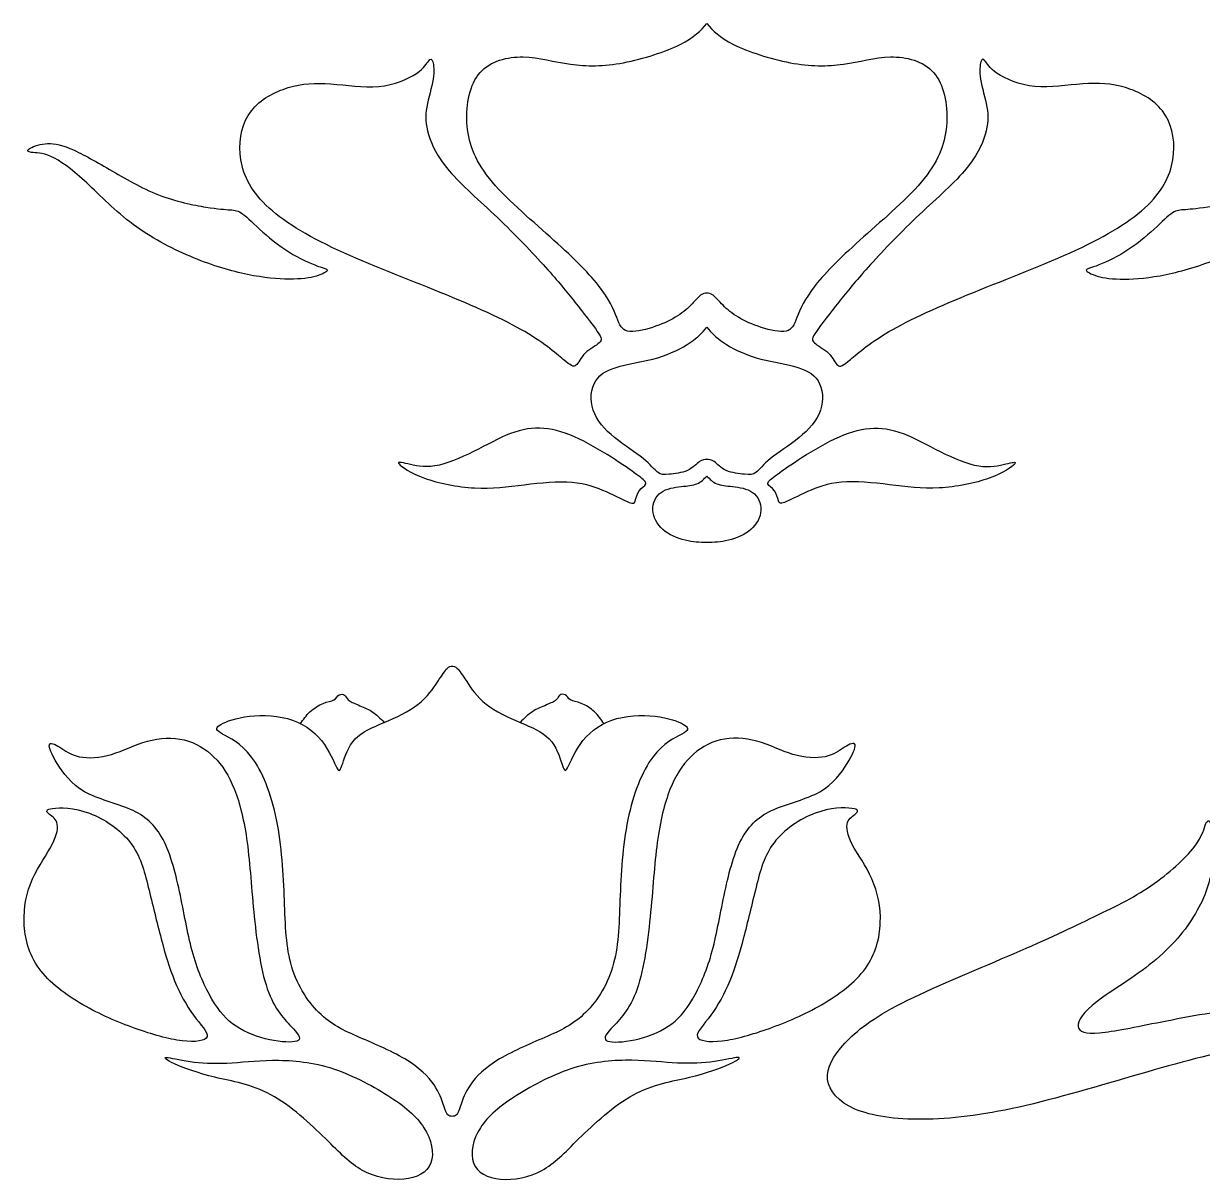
# Model space of a CAD drawing. Header units: millimetres. Extents: x -100 to 100, y -108 to 99.
# Drawn here: x -99.78 to -56.93, y -99.52 to -57.48 of the extents above; entities that cross this region are included whole.
import ezdxf

# ---------------------------------------------------------------- set-up
doc = ezdxf.new("R2010")
doc.units = ezdxf.units.MM
doc.header["$MEASUREMENT"] = 0

msp = doc.modelspace()

# ---------------------------------------------------------------- linework, layer by layer
at = {"color": 5, "linetype": 'ByBlock', "lineweight": -2}
for points, knots in [([(-74.945, -67.273), (-75.012, -67.275), (-75.079, -67.277), (-75.171, -67.351), (-75.264, -67.424), (-75.383, -67.57), (-75.532, -67.718), (-75.681, -67.865), (-75.861, -68.014), (-76.091, -68.153), (-76.322, -68.291), (-76.602, -68.418), (-77.247, -68.624), (-77.611, -68.703), (-77.826, -68.657), (-78.041, -68.611), (-78.107, -68.44), (-78.221, -68.159), (-78.335, -67.878), (-78.497, -67.488), (-78.885, -66.995), (-79.274, -66.501), (-79.888, -65.905), (-81.397, -64.558), (-82.291, -63.808), (-82.848, -63.108), (-83.405, -62.409), (-83.625, -61.76), (-83.664, -61.08), (-83.704, -60.4), (-83.563, -59.689), (-83.186, -59.259), (-82.809, -58.83), (-82.195, -58.681), (-81.616, -58.691), (-81.037, -58.702), (-80.493, -58.874), (-79.907, -58.957), (-79.322, -59.04), (-78.695, -59.036), (-77.973, -58.9), (-77.252, -58.764), (-76.436, -58.496), (-75.915, -58.238), (-75.395, -57.979), (-75.17, -57.729), (-74.945, -57.479)], [1, 1, 1, 1, 1.117647, 1.117647, 1.117647, 1.176471, 1.176471, 1.176471, 1.235294, 1.235294, 1.235294, 1.294118, 1.294118, 1.352941, 1.352941, 1.352941, 1.411765, 1.411765, 1.411765, 1.470588, 1.470588, 1.470588, 1.529412, 1.529412, 1.588235, 1.588235, 1.588235, 1.647059, 1.647059, 1.647059, 1.705882, 1.705882, 1.705882, 1.764706, 1.764706, 1.764706, 1.823529, 1.823529, 1.823529, 1.882353, 1.882353, 1.882353, 1.941176, 1.941176, 1.941176, 2, 2, 2, 2]), ([(-74.945, -57.479), (-74.719, -57.729), (-74.494, -57.979), (-73.974, -58.238), (-73.453, -58.496), (-72.638, -58.764), (-71.916, -58.9), (-71.195, -59.036), (-70.567, -59.04), (-69.982, -58.957), (-69.396, -58.874), (-68.852, -58.702), (-68.273, -58.691), (-67.694, -58.681), (-67.08, -58.83), (-66.703, -59.259), (-66.326, -59.689), (-66.185, -60.4), (-66.225, -61.08), (-66.264, -61.76), (-66.484, -62.409), (-67.041, -63.108), (-67.598, -63.808), (-68.493, -64.558), (-69.247, -65.231), (-70.001, -65.905), (-70.616, -66.501), (-71.392, -67.488), (-71.554, -67.878), (-71.668, -68.159), (-71.782, -68.44), (-71.848, -68.611), (-72.063, -68.657), (-72.278, -68.703), (-72.642, -68.624), (-73.287, -68.418), (-73.568, -68.291), (-73.798, -68.153), (-74.028, -68.014), (-74.208, -67.865), (-74.357, -67.718), (-74.506, -67.57), (-74.625, -67.424), (-74.718, -67.351), (-74.811, -67.277), (-74.878, -67.275), (-74.945, -67.273)], [0, 0, 0, 0, 0.058824, 0.058824, 0.058824, 0.117647, 0.117647, 0.117647, 0.176471, 0.176471, 0.176471, 0.235294, 0.235294, 0.235294, 0.294118, 0.294118, 0.294118, 0.352941, 0.352941, 0.352941, 0.411765, 0.411765, 0.411765, 0.470588, 0.470588, 0.470588, 0.529412, 0.529412, 0.588235, 0.588235, 0.588235, 0.647059, 0.647059, 0.647059, 0.705882, 0.705882, 0.764706, 0.764706, 0.764706, 0.823529, 0.823529, 0.823529, 0.882353, 0.882353, 0.882353, 1, 1, 1, 1]), ([(-80.808, -66.333), (-81.273, -65.818), (-81.909, -65.151), (-82.558, -64.532), (-83.207, -63.914), (-83.87, -63.344), (-84.306, -62.835), (-84.743, -62.326), (-84.953, -61.879), (-85.063, -61.51), (-85.173, -61.142), (-85.181, -60.852), (-85.124, -60.517), (-85.067, -60.181), (-84.944, -59.8), (-84.896, -59.499), (-84.848, -59.199), (-84.874, -58.979), (-84.909, -58.865), (-84.944, -58.751), (-84.988, -58.742), (-85.054, -58.828), (-85.12, -58.913), (-85.208, -59.093), (-85.8, -59.493), (-86.304, -59.712), (-86.868, -59.767), (-87.431, -59.821), (-88.054, -59.712), (-88.611, -59.67), (-89.168, -59.628), (-89.66, -59.655), (-90.162, -59.806), (-90.664, -59.957), (-91.177, -60.234), (-91.502, -60.653), (-91.826, -61.072), (-91.962, -61.633), (-91.912, -62.214), (-91.862, -62.795), (-91.625, -63.396), (-90.533, -64.541), (-89.677, -65.085), (-88.572, -65.613), (-87.467, -66.142), (-86.111, -66.655), (-84.87, -67.155), (-83.629, -67.655), (-82.501, -68.142), (-81.705, -68.592), (-80.909, -69.041), (-80.444, -69.454), (-80.165, -69.686), (-79.885, -69.919), (-79.791, -69.971), (-79.702, -69.897), (-79.613, -69.822), (-79.53, -69.621), (-79.368, -69.46), (-79.207, -69.3), (-78.968, -69.182), (-78.855, -69.085), (-78.742, -68.989), (-78.755, -68.914), (-78.926, -68.666), (-79.098, -68.419), (-79.427, -67.997), (-79.738, -67.605), (-80.049, -67.212), (-80.343, -66.848), (-80.808, -66.333)], [0, 0, 0, 0, 0.04, 0.04, 0.04, 0.08, 0.08, 0.08, 0.12, 0.12, 0.12, 0.16, 0.16, 0.16, 0.2, 0.2, 0.2, 0.24, 0.24, 0.24, 0.28, 0.28, 0.28, 0.32, 0.32, 0.36, 0.36, 0.36, 0.4, 0.4, 0.4, 0.44, 0.44, 0.44, 0.48, 0.48, 0.48, 0.52, 0.52, 0.52, 0.56, 0.56, 0.6, 0.6, 0.6, 0.64, 0.64, 0.64, 0.68, 0.68, 0.68, 0.72, 0.72, 0.72, 0.76, 0.76, 0.76, 0.8, 0.8, 0.8, 0.84, 0.84, 0.84, 0.88, 0.88, 0.88, 0.92, 0.92, 0.92, 1, 1, 1, 1]), ([(-69.081, -66.333), (-68.616, -65.818), (-67.98, -65.151), (-67.331, -64.532), (-66.682, -63.914), (-66.019, -63.344), (-65.146, -62.326), (-64.936, -61.879), (-64.826, -61.51), (-64.717, -61.142), (-64.708, -60.852), (-64.765, -60.517), (-64.822, -60.181), (-64.945, -59.8), (-64.993, -59.499), (-65.041, -59.199), (-65.015, -58.979), (-64.98, -58.865), (-64.945, -58.751), (-64.901, -58.742), (-64.835, -58.828), (-64.769, -58.913), (-64.682, -59.093), (-64.385, -59.293), (-64.089, -59.493), (-63.585, -59.712), (-63.021, -59.767), (-62.458, -59.821), (-61.835, -59.712), (-61.278, -59.67), (-60.721, -59.628), (-60.229, -59.655), (-59.727, -59.806), (-59.225, -59.957), (-58.712, -60.234), (-58.387, -60.653), (-58.063, -61.072), (-57.927, -61.633), (-57.977, -62.214), (-58.028, -62.795), (-58.264, -63.396), (-58.81, -63.969), (-59.357, -64.541), (-60.212, -65.085), (-61.317, -65.613), (-62.423, -66.142), (-63.778, -66.655), (-65.019, -67.155), (-66.261, -67.655), (-67.388, -68.142), (-68.184, -68.592), (-68.98, -69.041), (-69.445, -69.454), (-69.725, -69.686), (-70.004, -69.919), (-70.099, -69.971), (-70.187, -69.897), (-70.276, -69.822), (-70.36, -69.621), (-70.521, -69.46), (-70.682, -69.3), (-70.921, -69.182), (-71.034, -69.085), (-71.147, -68.989), (-71.134, -68.914), (-70.963, -68.666), (-70.792, -68.419), (-70.463, -67.997), (-70.151, -67.605), (-69.84, -67.212), (-69.546, -66.848), (-69.081, -66.333)], [0, 0, 0, 0, 0.04, 0.04, 0.04, 0.08, 0.08, 0.12, 0.12, 0.12, 0.16, 0.16, 0.16, 0.2, 0.2, 0.2, 0.24, 0.24, 0.24, 0.28, 0.28, 0.28, 0.32, 0.32, 0.32, 0.36, 0.36, 0.36, 0.4, 0.4, 0.4, 0.44, 0.44, 0.44, 0.48, 0.48, 0.48, 0.52, 0.52, 0.52, 0.56, 0.56, 0.56, 0.6, 0.6, 0.6, 0.64, 0.64, 0.64, 0.68, 0.68, 0.68, 0.72, 0.72, 0.72, 0.76, 0.76, 0.76, 0.8, 0.8, 0.8, 0.84, 0.84, 0.84, 0.88, 0.88, 0.88, 0.92, 0.92, 0.92, 1, 1, 1, 1]), ([(-93.153, -64.149), (-93.603, -64.076), (-94.252, -63.945), (-94.877, -63.701), (-95.502, -63.458), (-96.103, -63.102), (-96.656, -62.782), (-97.208, -62.462), (-97.713, -62.177), (-98.099, -62.017), (-98.485, -61.857), (-98.752, -61.822), (-99.002, -61.848), (-99.252, -61.874), (-99.485, -61.962), (-99.579, -62.03), (-99.673, -62.098), (-99.63, -62.146), (-99.489, -62.164), (-99.349, -62.181), (-99.112, -62.168), (-98.787, -62.311), (-98.463, -62.453), (-98.051, -62.752), (-97.572, -63.188), (-97.094, -63.624), (-96.55, -64.199), (-95.919, -64.686), (-95.287, -65.173), (-94.568, -65.572), (-93.864, -65.881), (-93.16, -66.19), (-92.471, -66.41), (-91.862, -66.55), (-91.252, -66.69), (-90.721, -66.752), (-90.28, -66.765), (-89.84, -66.778), (-89.489, -66.743), (-89.228, -66.679), (-88.967, -66.616), (-88.796, -66.524), (-88.747, -66.471), (-88.699, -66.418), (-88.774, -66.405), (-89.002, -66.324), (-89.23, -66.243), (-89.611, -66.094), (-90.383, -65.638), (-90.774, -65.331), (-91.087, -65.054), (-91.401, -64.778), (-91.638, -64.532), (-91.811, -64.403), (-91.984, -64.274), (-92.094, -64.26), (-92.274, -64.247), (-92.454, -64.234), (-92.704, -64.221), (-93.153, -64.149)], [0, 0, 0, 0, 0.047619, 0.047619, 0.047619, 0.095238, 0.095238, 0.095238, 0.142857, 0.142857, 0.142857, 0.190476, 0.190476, 0.190476, 0.238095, 0.238095, 0.238095, 0.285714, 0.285714, 0.285714, 0.333333, 0.333333, 0.333333, 0.380952, 0.380952, 0.380952, 0.428571, 0.428571, 0.428571, 0.47619, 0.47619, 0.47619, 0.52381, 0.52381, 0.52381, 0.571429, 0.571429, 0.571429, 0.619048, 0.619048, 0.619048, 0.666667, 0.666667, 0.666667, 0.714286, 0.714286, 0.714286, 0.761905, 0.761905, 0.809524, 0.809524, 0.809524, 0.857143, 0.857143, 0.857143, 0.904762, 0.904762, 0.904762, 1, 1, 1, 1]), ([(-56.736, -64.149), (-56.286, -64.076), (-55.637, -63.945), (-55.012, -63.701), (-54.387, -63.458), (-53.786, -63.102), (-53.233, -62.782), (-52.681, -62.462), (-52.176, -62.177), (-51.79, -62.017), (-51.404, -61.857), (-51.137, -61.822), (-50.887, -61.848), (-50.637, -61.874), (-50.404, -61.962), (-50.31, -62.03), (-50.216, -62.098), (-50.26, -62.146), (-50.4, -62.164), (-50.54, -62.181), (-50.777, -62.168), (-51.102, -62.311), (-51.426, -62.453), (-51.839, -62.752), (-52.317, -63.188), (-52.795, -63.624), (-53.339, -64.199), (-53.97, -64.686), (-54.602, -65.173), (-55.321, -65.572), (-56.025, -65.881), (-56.729, -66.19), (-57.418, -66.41), (-58.028, -66.55), (-58.637, -66.69), (-59.168, -66.752), (-59.609, -66.765), (-60.05, -66.778), (-60.401, -66.743), (-60.662, -66.679), (-60.923, -66.616), (-61.094, -66.524), (-61.142, -66.471), (-61.19, -66.418), (-61.116, -66.405), (-60.887, -66.324), (-60.659, -66.243), (-60.278, -66.094), (-59.506, -65.638), (-59.115, -65.331), (-58.802, -65.054), (-58.488, -64.778), (-58.251, -64.532), (-58.078, -64.403), (-57.905, -64.274), (-57.795, -64.26), (-57.615, -64.247), (-57.435, -64.234), (-57.185, -64.221), (-56.736, -64.149)], [0, 0, 0, 0, 0.047619, 0.047619, 0.047619, 0.095238, 0.095238, 0.095238, 0.142857, 0.142857, 0.142857, 0.190476, 0.190476, 0.190476, 0.238095, 0.238095, 0.238095, 0.285714, 0.285714, 0.285714, 0.333333, 0.333333, 0.333333, 0.380952, 0.380952, 0.380952, 0.428571, 0.428571, 0.428571, 0.47619, 0.47619, 0.47619, 0.52381, 0.52381, 0.52381, 0.571429, 0.571429, 0.571429, 0.619048, 0.619048, 0.619048, 0.666667, 0.666667, 0.666667, 0.714286, 0.714286, 0.714286, 0.761905, 0.761905, 0.809524, 0.809524, 0.809524, 0.857143, 0.857143, 0.857143, 0.904762, 0.904762, 0.904762, 1, 1, 1, 1]), ([(-74.945, -73.327), (-75.026, -73.325), (-75.108, -73.322), (-75.213, -73.399), (-75.318, -73.475), (-75.448, -73.63), (-75.65, -73.721), (-75.852, -73.813), (-76.128, -73.841), (-76.318, -73.858), (-76.509, -73.875), (-76.616, -73.881), (-76.735, -73.788), (-76.854, -73.695), (-76.985, -73.504), (-77.257, -73.285), (-77.529, -73.066), (-77.941, -72.818), (-78.297, -72.526), (-78.652, -72.235), (-78.95, -71.899), (-79.078, -71.526), (-79.205, -71.153), (-79.161, -70.743), (-78.985, -70.465), (-78.81, -70.186), (-78.503, -70.039), (-78.099, -69.933), (-77.696, -69.827), (-77.196, -69.761), (-76.732, -69.622), (-76.268, -69.482), (-75.84, -69.27), (-75.549, -69.073), (-75.257, -68.877), (-75.101, -68.697), (-74.945, -68.517)], [1, 1, 1, 1, 1.153846, 1.153846, 1.153846, 1.230769, 1.230769, 1.230769, 1.307692, 1.307692, 1.307692, 1.384615, 1.384615, 1.384615, 1.461538, 1.461538, 1.461538, 1.538462, 1.538462, 1.538462, 1.615385, 1.615385, 1.615385, 1.692308, 1.692308, 1.692308, 1.769231, 1.769231, 1.769231, 1.846154, 1.846154, 1.846154, 1.923077, 1.923077, 1.923077, 2, 2, 2, 2]), ([(-74.945, -68.517), (-74.788, -68.697), (-74.632, -68.877), (-74.341, -69.073), (-74.049, -69.27), (-73.621, -69.482), (-73.157, -69.622), (-72.693, -69.761), (-72.193, -69.827), (-71.79, -69.933), (-71.386, -70.039), (-71.079, -70.186), (-70.904, -70.465), (-70.728, -70.743), (-70.684, -71.153), (-70.812, -71.526), (-70.939, -71.899), (-71.237, -72.235), (-71.592, -72.526), (-71.948, -72.818), (-72.36, -73.066), (-72.632, -73.285), (-72.904, -73.504), (-73.035, -73.695), (-73.154, -73.788), (-73.273, -73.881), (-73.38, -73.875), (-73.571, -73.858), (-73.762, -73.841), (-74.037, -73.813), (-74.441, -73.63), (-74.571, -73.475), (-74.676, -73.399), (-74.782, -73.322), (-74.863, -73.325), (-74.945, -73.327)], [0, 0, 0, 0, 0.076923, 0.076923, 0.076923, 0.153846, 0.153846, 0.153846, 0.230769, 0.230769, 0.230769, 0.307692, 0.307692, 0.307692, 0.384615, 0.384615, 0.384615, 0.461538, 0.461538, 0.461538, 0.538462, 0.538462, 0.538462, 0.615385, 0.615385, 0.615385, 0.692308, 0.692308, 0.692308, 0.769231, 0.769231, 0.846154, 0.846154, 0.846154, 1, 1, 1, 1]), ([(-78.266, -73.336), (-78.647, -73.088), (-79.139, -72.789), (-79.593, -72.575), (-80.047, -72.36), (-80.463, -72.228), (-80.867, -72.193), (-81.27, -72.158), (-81.661, -72.219), (-82.08, -72.379), (-82.498, -72.539), (-82.946, -72.798), (-83.424, -73.035), (-83.902, -73.272), (-84.411, -73.487), (-84.828, -73.555), (-85.244, -73.623), (-85.569, -73.544), (-85.812, -73.485)], [1, 1, 1, 1, 1.0526316, 1.0526316, 1.0526316, 1.1052632, 1.1052632, 1.1052632, 1.1578947, 1.1578947, 1.1578947, 1.2105263, 1.2105263, 1.2105263, 1.2631579, 1.2631579, 1.2631579, 1.3157895, 1.3157895, 1.3157895, 1.3157895]), ([(-71.623, -73.336), (-71.242, -73.088), (-70.75, -72.789), (-70.297, -72.575), (-69.843, -72.36), (-69.426, -72.228), (-69.022, -72.193), (-68.619, -72.158), (-68.228, -72.219), (-67.809, -72.379), (-67.391, -72.539), (-66.943, -72.798), (-66.465, -73.035), (-65.987, -73.272), (-65.478, -73.487), (-65.062, -73.555), (-64.645, -73.623), (-64.32, -73.544), (-64.077, -73.485)], [1, 1, 1, 1, 1.0526316, 1.0526316, 1.0526316, 1.1052632, 1.1052632, 1.1052632, 1.1578947, 1.1578947, 1.1578947, 1.2105263, 1.2105263, 1.2105263, 1.2631579, 1.2631579, 1.2631579, 1.3157895, 1.3157895, 1.3157895, 1.3157895]), ([(-85.812, -73.485), (-86.056, -73.425), (-86.218, -73.386), (-86.135, -73.482), (-86.051, -73.579), (-85.722, -73.811), (-84.705, -74.184), (-84.016, -74.325), (-83.387, -74.355), (-82.757, -74.386), (-82.187, -74.307), (-81.584, -74.237), (-80.981, -74.167), (-80.345, -74.105), (-79.838, -74.147), (-79.332, -74.189), (-78.954, -74.333), (-78.607, -74.49), (-78.259, -74.646), (-77.941, -74.814), (-77.599, -74.949), (-77.575, -74.916), (-77.518, -74.725), (-77.485, -74.567), (-77.401, -74.456), (-77.317, -74.345), (-77.182, -74.282), (-77.164, -74.21), (-77.145, -74.138), (-77.243, -74.058), (-77.427, -73.919), (-77.612, -73.781), (-77.884, -73.583), (-78.266, -73.336)], [0.3157895, 0.3157895, 0.3157895, 0.3157895, 0.3684211, 0.3684211, 0.3684211, 0.4210526, 0.4210526, 0.4736842, 0.4736842, 0.4736842, 0.5263158, 0.5263158, 0.5263158, 0.5789474, 0.5789474, 0.5789474, 0.6315789, 0.6315789, 0.6315789, 0.6842105, 0.6842105, 0.7368421, 0.7368421, 0.7894737, 0.7894737, 0.7894737, 0.8421053, 0.8421053, 0.8421053, 0.8947368, 0.8947368, 0.8947368, 1, 1, 1, 1]), ([(-64.077, -73.485), (-63.833, -73.425), (-63.671, -73.386), (-63.754, -73.482), (-63.838, -73.579), (-64.167, -73.811), (-64.676, -73.998), (-65.184, -74.184), (-65.873, -74.325), (-66.502, -74.355), (-67.132, -74.386), (-67.702, -74.307), (-68.305, -74.237), (-68.908, -74.167), (-69.544, -74.105), (-70.051, -74.147), (-70.557, -74.189), (-70.935, -74.333), (-71.63, -74.646), (-71.948, -74.814), (-72.119, -74.881), (-72.29, -74.949), (-72.314, -74.916), (-72.343, -74.82), (-72.371, -74.725), (-72.404, -74.567), (-72.488, -74.456), (-72.572, -74.345), (-72.707, -74.282), (-72.744, -74.138), (-72.646, -74.058), (-72.462, -73.919), (-72.277, -73.781), (-72.005, -73.583), (-71.623, -73.336)], [0.3157895, 0.3157895, 0.3157895, 0.3157895, 0.3684211, 0.3684211, 0.3684211, 0.4210526, 0.4210526, 0.4210526, 0.4736842, 0.4736842, 0.4736842, 0.5263158, 0.5263158, 0.5263158, 0.5789474, 0.5789474, 0.5789474, 0.6315789, 0.6315789, 0.6842105, 0.6842105, 0.6842105, 0.7368421, 0.7368421, 0.7368421, 0.7894737, 0.7894737, 0.7894737, 0.8421053, 0.8421053, 0.8947368, 0.8947368, 0.8947368, 1, 1, 1, 1]), ([(-74.945, -76.34), (-75.197, -76.334), (-75.45, -76.327), (-75.731, -76.259), (-76.011, -76.191), (-76.321, -76.062), (-76.542, -75.868), (-76.764, -75.674), (-76.897, -75.415), (-76.919, -74.908), (-76.808, -74.66), (-76.608, -74.517), (-76.408, -74.373), (-76.121, -74.334), (-75.882, -74.306), (-75.643, -74.279), (-75.452, -74.263), (-75.156, -74.141), (-75.05, -74.033), (-74.945, -73.926)], [1, 1, 1, 1, 1.25, 1.25, 1.25, 1.375, 1.375, 1.375, 1.5, 1.5, 1.625, 1.625, 1.625, 1.75, 1.75, 1.75, 1.875, 1.875, 2, 2, 2, 2]), ([(-74.945, -73.926), (-74.839, -74.033), (-74.733, -74.141), (-74.437, -74.263), (-74.246, -74.279), (-74.007, -74.306), (-73.768, -74.334), (-73.481, -74.373), (-73.281, -74.517), (-73.082, -74.66), (-72.97, -74.908), (-72.981, -75.161), (-72.992, -75.415), (-73.125, -75.674), (-73.347, -75.868), (-73.568, -76.062), (-73.878, -76.191), (-74.159, -76.259), (-74.439, -76.327), (-74.692, -76.334), (-74.945, -76.34)], [0, 0, 0, 0, 0.125, 0.125, 0.25, 0.25, 0.25, 0.375, 0.375, 0.375, 0.5, 0.5, 0.5, 0.625, 0.625, 0.625, 0.75, 0.75, 0.75, 1, 1, 1, 1]), ([(-84.201, -97.195), (-84.254, -97.193), (-84.306, -97.19), (-84.357, -97.137), (-84.407, -97.083), (-84.455, -96.978), (-84.508, -96.815), (-84.561, -96.653), (-84.618, -96.434), (-84.791, -96.155), (-84.964, -95.877), (-85.254, -95.539), (-85.734, -95.225), (-86.214, -94.912), (-86.885, -94.622), (-87.462, -94.372), (-88.039, -94.122), (-88.521, -93.912), (-88.967, -93.499), (-89.412, -93.087), (-89.82, -92.473), (-90.032, -91.767), (-90.245, -91.061), (-90.263, -90.262), (-90.3, -89.335), (-90.337, -88.407), (-90.394, -87.35), (-90.587, -86.409), (-90.78, -85.468), (-91.109, -84.643), (-91.493, -84.135), (-91.877, -83.626), (-92.315, -83.433), (-92.55, -83.301), (-92.785, -83.17), (-92.816, -83.099), (-92.671, -82.994), (-92.526, -82.889), (-92.206, -82.749), (-91.294, -82.604), (-90.701, -82.599), (-90.19, -82.74), (-89.679, -82.88), (-89.249, -83.165), (-88.952, -83.535), (-88.655, -83.904), (-88.491, -84.358), (-88.392, -84.534), (-88.293, -84.709), (-88.26, -84.606), (-88.183, -84.365), (-88.105, -84.124), (-87.982, -83.744), (-87.73, -83.479), (-87.477, -83.214), (-87.096, -83.062), (-86.67, -82.879), (-86.245, -82.696), (-85.776, -82.481), (-85.436, -82.216), (-85.096, -81.95), (-84.885, -81.634), (-84.727, -81.395), (-84.569, -81.156), (-84.464, -80.994), (-84.385, -80.913), (-84.306, -80.832), (-84.254, -80.832), (-84.201, -80.832)], [1, 1, 1, 1, 1.083333, 1.083333, 1.083333, 1.125, 1.125, 1.125, 1.166667, 1.166667, 1.166667, 1.208333, 1.208333, 1.208333, 1.25, 1.25, 1.25, 1.291667, 1.291667, 1.291667, 1.333333, 1.333333, 1.333333, 1.375, 1.375, 1.375, 1.416667, 1.416667, 1.416667, 1.458333, 1.458333, 1.458333, 1.5, 1.5, 1.5, 1.541667, 1.541667, 1.541667, 1.583333, 1.583333, 1.625, 1.625, 1.625, 1.666667, 1.666667, 1.666667, 1.708333, 1.708333, 1.708333, 1.75, 1.75, 1.75, 1.791667, 1.791667, 1.791667, 1.833333, 1.833333, 1.833333, 1.875, 1.875, 1.875, 1.916667, 1.916667, 1.916667, 1.958333, 1.958333, 1.958333, 2, 2, 2, 2]), ([(-84.201, -80.832), (-84.148, -80.832), (-84.096, -80.832), (-84.017, -80.913), (-83.938, -80.994), (-83.833, -81.156), (-83.675, -81.395), (-83.517, -81.634), (-83.306, -81.95), (-82.966, -82.216), (-82.626, -82.481), (-82.157, -82.696), (-81.732, -82.879), (-81.306, -83.062), (-80.925, -83.214), (-80.672, -83.479), (-80.42, -83.744), (-80.297, -84.124), (-80.219, -84.365), (-80.142, -84.606), (-80.109, -84.709), (-80.01, -84.534), (-79.911, -84.358), (-79.747, -83.904), (-79.45, -83.535), (-79.153, -83.165), (-78.723, -82.88), (-78.212, -82.74), (-77.701, -82.599), (-77.108, -82.604), (-76.652, -82.676), (-76.196, -82.749), (-75.876, -82.889), (-75.586, -83.099), (-75.617, -83.17), (-75.852, -83.301), (-76.086, -83.433), (-76.525, -83.626), (-76.909, -84.135), (-77.293, -84.643), (-77.622, -85.468), (-77.815, -86.409), (-78.008, -87.35), (-78.065, -88.407), (-78.102, -89.335), (-78.139, -90.262), (-78.157, -91.061), (-78.37, -91.767), (-78.582, -92.473), (-78.99, -93.087), (-79.435, -93.499), (-79.881, -93.912), (-80.363, -94.122), (-80.94, -94.372), (-81.517, -94.622), (-82.188, -94.912), (-82.668, -95.225), (-83.148, -95.539), (-83.438, -95.877), (-83.611, -96.155), (-83.784, -96.434), (-83.841, -96.653), (-83.894, -96.815), (-83.947, -96.978), (-83.995, -97.083), (-84.045, -97.137), (-84.096, -97.19), (-84.148, -97.193), (-84.201, -97.195)], [0, 0, 0, 0, 0.041667, 0.041667, 0.041667, 0.083333, 0.083333, 0.083333, 0.125, 0.125, 0.125, 0.166667, 0.166667, 0.166667, 0.208333, 0.208333, 0.208333, 0.25, 0.25, 0.25, 0.291667, 0.291667, 0.291667, 0.333333, 0.333333, 0.333333, 0.375, 0.375, 0.375, 0.416667, 0.416667, 0.416667, 0.458333, 0.458333, 0.5, 0.5, 0.5, 0.541667, 0.541667, 0.541667, 0.583333, 0.583333, 0.583333, 0.625, 0.625, 0.625, 0.666667, 0.666667, 0.666667, 0.708333, 0.708333, 0.708333, 0.75, 0.75, 0.75, 0.791667, 0.791667, 0.791667, 0.833333, 0.833333, 0.833333, 0.875, 0.875, 0.875, 0.916667, 0.916667, 0.916667, 1, 1, 1, 1]), ([(-89.714, -82.923), (-89.613, -82.774), (-89.512, -82.626), (-89.372, -82.494), (-89.232, -82.363), (-89.052, -82.249), (-88.893, -82.186), (-88.734, -82.124), (-88.596, -82.113), (-88.506, -82.061), (-88.416, -82.009), (-88.374, -81.917), (-88.311, -81.878), (-88.247, -81.838), (-88.161, -81.852), (-88.112, -81.89), (-88.063, -81.928), (-88.05, -81.992), (-87.979, -82.054), (-87.909, -82.117), (-87.782, -82.178), (-87.624, -82.244), (-87.466, -82.31), (-87.278, -82.38), (-87.114, -82.487), (-86.95, -82.593), (-86.81, -82.736), (-86.67, -82.879)], [0, 0, 0, 0, 0.1, 0.1, 0.1, 0.2, 0.2, 0.2, 0.3, 0.3, 0.3, 0.4, 0.4, 0.4, 0.5, 0.5, 0.5, 0.6, 0.6, 0.6, 0.7, 0.7, 0.7, 0.8, 0.8, 0.8, 1, 1, 1, 1]), ([(-78.688, -82.923), (-78.789, -82.774), (-78.89, -82.626), (-79.03, -82.494), (-79.17, -82.363), (-79.35, -82.249), (-79.509, -82.186), (-79.668, -82.124), (-79.806, -82.113), (-79.896, -82.061), (-79.986, -82.009), (-80.028, -81.917), (-80.091, -81.878), (-80.155, -81.838), (-80.241, -81.852), (-80.29, -81.89), (-80.339, -81.928), (-80.352, -81.992), (-80.422, -82.054), (-80.493, -82.117), (-80.62, -82.178), (-80.778, -82.244), (-80.936, -82.31), (-81.124, -82.38), (-81.288, -82.487), (-81.452, -82.593), (-81.592, -82.736), (-81.732, -82.879)], [0, 0, 0, 0, 0.1, 0.1, 0.1, 0.2, 0.2, 0.2, 0.3, 0.3, 0.3, 0.4, 0.4, 0.4, 0.5, 0.5, 0.5, 0.6, 0.6, 0.6, 0.7, 0.7, 0.7, 0.8, 0.8, 0.8, 1, 1, 1, 1]), ([(-91.396, -89.944), (-91.497, -88.953), (-91.549, -88.027), (-91.655, -87.244), (-91.76, -86.461), (-91.918, -85.821), (-92.117, -85.314), (-92.317, -84.808), (-92.558, -84.435), (-92.861, -84.136), (-93.163, -83.838), (-93.527, -83.614), (-93.944, -83.514), (-94.361, -83.413), (-94.83, -83.435), (-95.28, -83.56), (-95.729, -83.685), (-96.159, -83.913), (-96.587, -84.04), (-97.014, -84.167), (-97.44, -84.194), (-97.756, -84.125), (-98.072, -84.058), (-98.278, -83.895), (-98.651, -83.663), (-98.817, -83.593), (-98.846, -83.687), (-98.874, -83.781), (-98.765, -84.04), (-98.558, -84.375), (-98.352, -84.711), (-98.05, -85.123), (-97.567, -85.397), (-97.085, -85.672), (-96.422, -85.808), (-95.9, -86.038), (-95.378, -86.268), (-94.997, -86.593), (-94.712, -87.132), (-94.427, -87.672), (-94.238, -88.426), (-94.082, -89.172), (-93.927, -89.918), (-93.804, -90.654), (-93.62, -91.301), (-93.435, -91.948), (-93.19, -92.505), (-92.677, -93.374), (-92.409, -93.685), (-91.698, -94.159), (-91.255, -94.321), (-90.418, -94.501), (-90.023, -94.519), (-89.854, -94.46), (-89.685, -94.4), (-89.742, -94.264), (-90.198, -93.769), (-90.597, -93.409), (-90.872, -92.701), (-91.146, -91.992), (-91.295, -90.935), (-91.396, -89.944)], [0, 0, 0, 0, 0.043478, 0.043478, 0.043478, 0.086957, 0.086957, 0.086957, 0.130435, 0.130435, 0.130435, 0.173913, 0.173913, 0.173913, 0.217391, 0.217391, 0.217391, 0.26087, 0.26087, 0.26087, 0.304348, 0.304348, 0.304348, 0.347826, 0.347826, 0.391304, 0.391304, 0.391304, 0.434783, 0.434783, 0.434783, 0.478261, 0.478261, 0.478261, 0.521739, 0.521739, 0.521739, 0.565217, 0.565217, 0.565217, 0.608696, 0.608696, 0.608696, 0.652174, 0.652174, 0.652174, 0.695652, 0.695652, 0.73913, 0.73913, 0.782609, 0.782609, 0.826087, 0.826087, 0.826087, 0.869565, 0.869565, 0.913043, 0.913043, 0.913043, 1, 1, 1, 1]), ([(-77.006, -89.944), (-76.905, -88.953), (-76.853, -88.027), (-76.747, -87.244), (-76.642, -86.461), (-76.484, -85.821), (-76.285, -85.314), (-76.085, -84.808), (-75.844, -84.435), (-75.541, -84.136), (-75.239, -83.838), (-74.875, -83.614), (-74.458, -83.514), (-74.041, -83.413), (-73.572, -83.435), (-73.122, -83.56), (-72.673, -83.685), (-72.243, -83.913), (-71.815, -84.04), (-71.388, -84.167), (-70.962, -84.194), (-70.646, -84.125), (-70.33, -84.058), (-70.124, -83.895), (-69.751, -83.663), (-69.585, -83.593), (-69.556, -83.687), (-69.528, -83.781), (-69.637, -84.04), (-69.843, -84.375), (-70.05, -84.711), (-70.352, -85.123), (-70.835, -85.397), (-71.317, -85.672), (-71.98, -85.808), (-73.024, -86.268), (-73.405, -86.593), (-73.69, -87.132), (-73.975, -87.672), (-74.164, -88.426), (-74.32, -89.172), (-74.475, -89.918), (-74.598, -90.654), (-74.782, -91.301), (-74.967, -91.948), (-75.212, -92.505), (-75.469, -92.94), (-75.725, -93.374), (-75.993, -93.685), (-76.348, -93.922), (-76.704, -94.159), (-77.147, -94.321), (-77.984, -94.501), (-78.379, -94.519), (-78.548, -94.46), (-78.717, -94.4), (-78.66, -94.264), (-78.432, -94.016), (-78.204, -93.769), (-77.805, -93.409), (-77.53, -92.701), (-77.256, -91.992), (-77.107, -90.935), (-77.006, -89.944)], [0, 0, 0, 0, 0.043478, 0.043478, 0.043478, 0.086957, 0.086957, 0.086957, 0.130435, 0.130435, 0.130435, 0.173913, 0.173913, 0.173913, 0.217391, 0.217391, 0.217391, 0.26087, 0.26087, 0.26087, 0.304348, 0.304348, 0.304348, 0.347826, 0.347826, 0.391304, 0.391304, 0.391304, 0.434783, 0.434783, 0.434783, 0.478261, 0.478261, 0.478261, 0.521739, 0.521739, 0.565217, 0.565217, 0.565217, 0.608696, 0.608696, 0.608696, 0.652174, 0.652174, 0.652174, 0.695652, 0.695652, 0.695652, 0.73913, 0.73913, 0.73913, 0.782609, 0.782609, 0.826087, 0.826087, 0.826087, 0.869565, 0.869565, 0.869565, 0.913043, 0.913043, 0.913043, 1, 1, 1, 1]), ([(-94.782, -90.738), (-94.936, -90.154), (-95.098, -89.47), (-95.249, -88.86), (-95.401, -88.251), (-95.541, -87.716), (-95.901, -87.249), (-96.26, -86.781), (-96.839, -86.382), (-97.392, -86.178), (-97.945, -85.974), (-98.471, -85.966), (-98.725, -86.001), (-98.98, -86.036), (-98.962, -86.115), (-98.874, -86.191), (-98.787, -86.268), (-98.629, -86.343), (-98.572, -86.516), (-98.515, -86.689), (-98.559, -86.961), (-98.741, -87.31), (-98.923, -87.659), (-99.243, -88.084), (-99.458, -88.567), (-99.673, -89.049), (-99.782, -89.589), (-99.763, -90.152), (-99.743, -90.716), (-99.594, -91.304), (-99.221, -91.819), (-98.848, -92.334), (-98.252, -92.777), (-97.629, -93.137), (-97.006, -93.497), (-96.357, -93.773), (-95.732, -93.997), (-95.107, -94.22), (-94.506, -94.392), (-94.019, -94.451), (-93.532, -94.51), (-93.159, -94.457), (-93.113, -94.297), (-93.067, -94.137), (-93.348, -93.87), (-93.607, -93.517), (-93.865, -93.163), (-94.102, -92.725), (-94.293, -92.264), (-94.484, -91.804), (-94.629, -91.321), (-94.782, -90.738)], [0, 0, 0, 0, 0.055556, 0.055556, 0.055556, 0.111111, 0.111111, 0.111111, 0.166667, 0.166667, 0.166667, 0.222222, 0.222222, 0.222222, 0.277778, 0.277778, 0.277778, 0.333333, 0.333333, 0.333333, 0.388889, 0.388889, 0.388889, 0.444444, 0.444444, 0.444444, 0.5, 0.5, 0.5, 0.555556, 0.555556, 0.555556, 0.611111, 0.611111, 0.611111, 0.666667, 0.666667, 0.666667, 0.722222, 0.722222, 0.722222, 0.777778, 0.777778, 0.777778, 0.833333, 0.833333, 0.833333, 0.888889, 0.888889, 0.888889, 1, 1, 1, 1]), ([(-73.62, -90.738), (-73.466, -90.154), (-73.304, -89.47), (-73.153, -88.86), (-73.001, -88.251), (-72.861, -87.716), (-72.501, -87.249), (-72.142, -86.781), (-71.563, -86.382), (-71.01, -86.178), (-70.457, -85.974), (-69.931, -85.966), (-69.677, -86.001), (-69.422, -86.036), (-69.44, -86.115), (-69.528, -86.191), (-69.615, -86.268), (-69.773, -86.343), (-69.83, -86.516), (-69.887, -86.689), (-69.843, -86.961), (-69.479, -87.659), (-69.159, -88.084), (-68.944, -88.567), (-68.729, -89.049), (-68.62, -89.589), (-68.639, -90.152), (-68.659, -90.716), (-68.808, -91.304), (-69.181, -91.819), (-69.554, -92.334), (-70.15, -92.777), (-70.773, -93.137), (-71.396, -93.497), (-72.045, -93.773), (-72.67, -93.997), (-73.295, -94.22), (-73.896, -94.392), (-74.383, -94.451), (-74.87, -94.51), (-75.243, -94.457), (-75.289, -94.297), (-75.335, -94.137), (-75.054, -93.87), (-74.795, -93.517), (-74.537, -93.163), (-74.3, -92.725), (-74.109, -92.264), (-73.918, -91.804), (-73.773, -91.321), (-73.62, -90.738)], [0, 0, 0, 0, 0.055556, 0.055556, 0.055556, 0.111111, 0.111111, 0.111111, 0.166667, 0.166667, 0.166667, 0.222222, 0.222222, 0.222222, 0.277778, 0.277778, 0.277778, 0.333333, 0.333333, 0.333333, 0.388889, 0.388889, 0.444444, 0.444444, 0.444444, 0.5, 0.5, 0.5, 0.555556, 0.555556, 0.555556, 0.611111, 0.611111, 0.611111, 0.666667, 0.666667, 0.666667, 0.722222, 0.722222, 0.722222, 0.777778, 0.777778, 0.777778, 0.833333, 0.833333, 0.833333, 0.888889, 0.888889, 0.888889, 1, 1, 1, 1]), ([(-61.011, -90.009), (-61.838, -90.404), (-62.768, -90.842), (-64.005, -91.375), (-65.242, -91.908), (-66.786, -92.535), (-67.852, -93.079), (-68.918, -93.623), (-69.505, -94.084), (-69.927, -94.535), (-70.348, -94.987), (-70.602, -95.43), (-70.51, -96.272), (-70.163, -96.672), (-69.56, -96.93), (-68.957, -97.189), (-68.097, -97.308), (-67.097, -97.301), (-66.097, -97.294), (-64.957, -97.163), (-63.595, -96.858), (-62.233, -96.553), (-60.65, -96.075), (-59.215, -95.661), (-57.781, -95.246), (-56.496, -94.895), (-55.423, -94.702), (-54.351, -94.509), (-53.491, -94.474), (-52.748, -94.538), (-52.004, -94.601), (-51.377, -94.764), (-50.914, -95.027), (-50.452, -95.29), (-50.153, -95.654), (-50.123, -96.011), (-50.092, -96.369), (-50.329, -96.72), (-50.647, -97.018), (-50.965, -97.316), (-51.364, -97.562), (-51.564, -97.81), (-51.763, -98.058), (-51.763, -98.308), (-51.605, -98.501), (-51.447, -98.694), (-51.131, -98.83), (-50.91, -98.878), (-50.689, -98.926), (-50.561, -98.887), (-50.553, -98.777), (-50.544, -98.667), (-50.653, -98.488), (-50.627, -98.31), (-50.601, -98.132), (-50.438, -97.957), (-50.199, -97.74), (-49.96, -97.523), (-49.645, -97.264), (-49.245, -96.571), (-49.162, -96.136), (-49.261, -95.687), (-49.359, -95.237), (-49.64, -94.772), (-50.688, -93.948), (-51.456, -93.588), (-52.311, -93.391), (-53.167, -93.193), (-54.11, -93.158), (-55.176, -93.25), (-56.241, -93.342), (-57.43, -93.562), (-58.41, -93.755), (-59.391, -93.948), (-60.163, -94.114), (-60.672, -94.158), (-61.18, -94.202), (-61.426, -94.123), (-61.448, -93.926), (-61.47, -93.728), (-61.268, -93.413), (-60.753, -93.016), (-60.237, -92.619), (-59.408, -92.141), (-58.733, -91.592), (-58.057, -91.044), (-57.535, -90.426), (-57.18, -89.82), (-56.825, -89.215), (-56.636, -88.623), (-56.491, -87.487), (-56.535, -86.943), (-56.658, -86.403), (-56.737, -86.408), (-56.801, -86.555), (-56.864, -86.702), (-56.913, -86.991), (-57.233, -87.408), (-57.553, -87.824), (-58.145, -88.368), (-58.803, -88.816), (-59.461, -89.263), (-60.185, -89.614), (-61.011, -90.009)], [0, 0, 0, 0, 0.027027, 0.027027, 0.027027, 0.054054, 0.054054, 0.054054, 0.081081, 0.081081, 0.081081, 0.108108, 0.108108, 0.135135, 0.135135, 0.135135, 0.162162, 0.162162, 0.162162, 0.189189, 0.189189, 0.189189, 0.216216, 0.216216, 0.216216, 0.243243, 0.243243, 0.243243, 0.27027, 0.27027, 0.27027, 0.297297, 0.297297, 0.297297, 0.324324, 0.324324, 0.324324, 0.351351, 0.351351, 0.351351, 0.378378, 0.378378, 0.378378, 0.405405, 0.405405, 0.405405, 0.432432, 0.432432, 0.432432, 0.459459, 0.459459, 0.459459, 0.486486, 0.486486, 0.486486, 0.513514, 0.513514, 0.513514, 0.540541, 0.540541, 0.567568, 0.567568, 0.567568, 0.594595, 0.594595, 0.621622, 0.621622, 0.621622, 0.648649, 0.648649, 0.648649, 0.675676, 0.675676, 0.675676, 0.702703, 0.702703, 0.702703, 0.72973, 0.72973, 0.72973, 0.756757, 0.756757, 0.756757, 0.783784, 0.783784, 0.783784, 0.810811, 0.810811, 0.810811, 0.837838, 0.837838, 0.864865, 0.864865, 0.891892, 0.891892, 0.891892, 0.918919, 0.918919, 0.918919, 0.945946, 0.945946, 0.945946, 1, 1, 1, 1]), ([(-86.543, -96.436), (-87.146, -96.054), (-87.914, -95.65), (-88.655, -95.425), (-89.396, -95.199), (-90.111, -95.15), (-90.736, -95.159), (-91.361, -95.168), (-91.896, -95.234), (-92.39, -95.256), (-92.883, -95.278), (-93.335, -95.256), (-93.73, -95.201), (-94.125, -95.146), (-94.462, -95.058), (-94.704, -95.058), (-94.607, -95.146), (-94.291, -95.289), (-93.976, -95.431), (-93.44, -95.629), (-92.824, -95.775), (-92.208, -95.922), (-91.51, -96.019), (-90.795, -96.407), (-90.081, -96.795), (-89.348, -97.475), (-88.809, -98.004), (-88.269, -98.532), (-87.922, -98.909), (-87.464, -99.157), (-87.006, -99.405), (-86.435, -99.524), (-85.962, -99.482), (-85.488, -99.44), (-85.111, -99.238), (-84.977, -98.888), (-84.843, -98.537), (-84.953, -98.037), (-85.227, -97.607), (-85.501, -97.177), (-85.94, -96.817), (-86.543, -96.436)], [0, 0, 0, 0, 0.066667, 0.066667, 0.066667, 0.133333, 0.133333, 0.133333, 0.2, 0.2, 0.2, 0.266667, 0.266667, 0.266667, 0.333333, 0.333333, 0.4, 0.4, 0.4, 0.466667, 0.466667, 0.466667, 0.533333, 0.533333, 0.533333, 0.6, 0.6, 0.6, 0.666667, 0.666667, 0.666667, 0.733333, 0.733333, 0.733333, 0.8, 0.8, 0.8, 0.866667, 0.866667, 0.866667, 1, 1, 1, 1]), ([(-81.859, -96.436), (-81.256, -96.054), (-80.488, -95.65), (-79.747, -95.425), (-79.006, -95.199), (-78.291, -95.15), (-77.666, -95.159), (-77.041, -95.168), (-76.506, -95.234), (-76.012, -95.256), (-75.519, -95.278), (-75.067, -95.256), (-74.672, -95.201), (-74.277, -95.146), (-73.94, -95.058), (-73.819, -95.058), (-73.698, -95.058), (-73.795, -95.146), (-74.111, -95.289), (-74.426, -95.431), (-74.962, -95.629), (-75.578, -95.775), (-76.194, -95.922), (-76.892, -96.019), (-78.321, -96.795), (-79.054, -97.475), (-79.593, -98.004), (-80.133, -98.532), (-80.48, -98.909), (-80.938, -99.157), (-81.396, -99.405), (-81.967, -99.524), (-82.44, -99.482), (-82.914, -99.44), (-83.291, -99.238), (-83.425, -98.888), (-83.559, -98.537), (-83.449, -98.037), (-83.175, -97.607), (-82.901, -97.177), (-82.462, -96.817), (-81.859, -96.436)], [0, 0, 0, 0, 0.066667, 0.066667, 0.066667, 0.133333, 0.133333, 0.133333, 0.2, 0.2, 0.2, 0.266667, 0.266667, 0.266667, 0.333333, 0.333333, 0.333333, 0.4, 0.4, 0.4, 0.466667, 0.466667, 0.466667, 0.533333, 0.533333, 0.6, 0.6, 0.6, 0.666667, 0.666667, 0.666667, 0.733333, 0.733333, 0.733333, 0.8, 0.8, 0.8, 0.866667, 0.866667, 0.866667, 1, 1, 1, 1])]:
    msp.add_open_spline(points, degree=3, knots=knots, dxfattribs=at)

doc.saveas('drawing.dxf')
